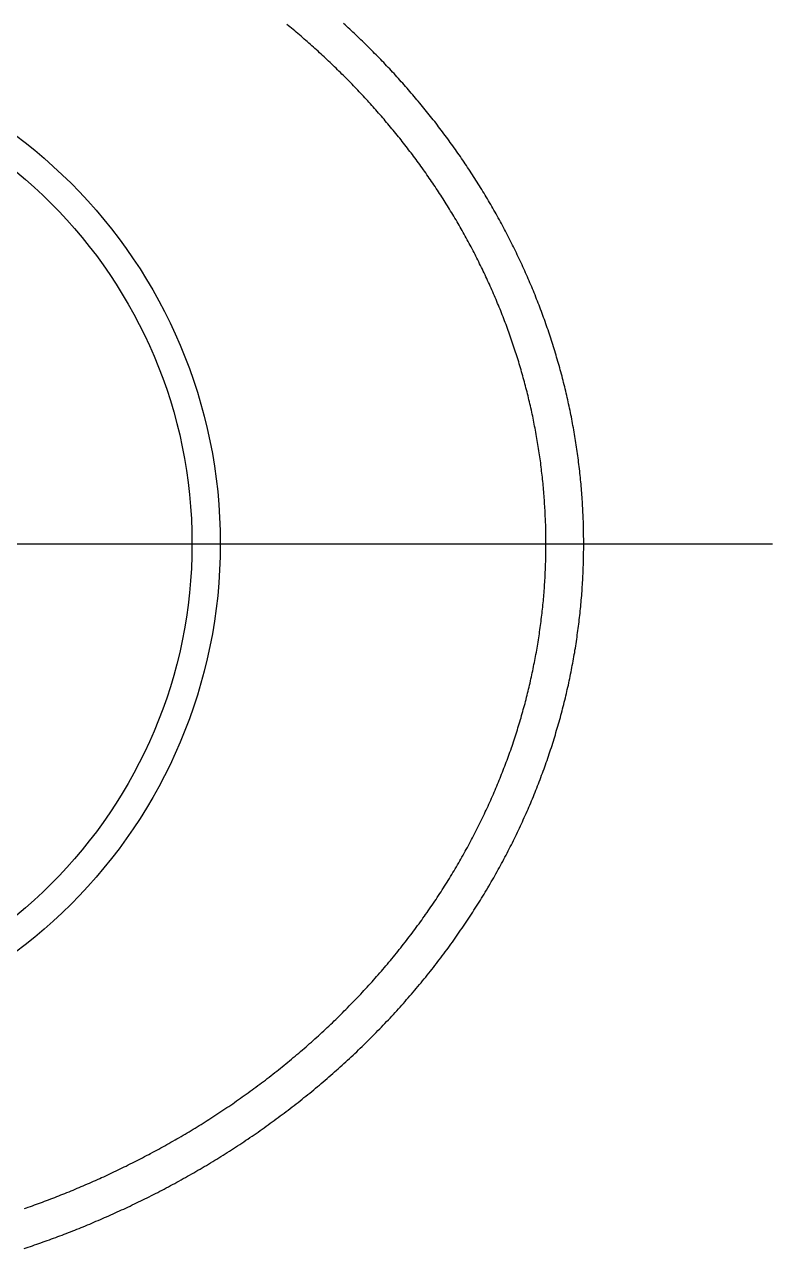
# Model space of a CAD drawing. Extents: x -38 to 65, y -26 to 27.
# Drawn here: x 57.43 to 65.35, y -7.47 to 5.5 of the extents above; entities that cross this region are included whole.
import ezdxf

# ---------------------------------------------------------------- set-up
doc = ezdxf.new("R2010")
doc.units = 0
doc.linetypes.add('CENTER', pattern=[50.8, 31.75, -6.35, 6.35, -6.35])
doc.layers.get('0').update_dxf_attribs({"linetype": 'CONTINUOUS'})
doc.layers.add('CENTER', color=1, linetype='CENTER')

msp = doc.modelspace()

# ---------------------------------------------------------------- linework, layer by layer
at = {"color": 7}
for points in [[(57.426, -7.466, 0), (57.448, -7.459, 0), (57.47, -7.451, 0), (57.492, -7.444, 0), (57.514, -7.436, 0), (57.537, -7.428, 0), (57.559, -7.421, 0), (57.581, -7.413, 0), (57.604, -7.405, 0), (57.626, -7.397, 0), (57.648, -7.389, 0), (57.671, -7.381, 0), (57.693, -7.373, 0), (57.715, -7.365, 0), (57.738, -7.357, 0), (57.76, -7.348, 0), (57.783, -7.34, 0), (57.805, -7.332, 0), (57.827, -7.323, 0), (57.85, -7.315, 0), (57.872, -7.306, 0), (57.895, -7.297, 0), (57.917, -7.289, 0), (57.94, -7.28, 0), (57.962, -7.271, 0), (57.985, -7.262, 0), (58.007, -7.253, 0), (58.03, -7.244, 0), (58.052, -7.235, 0), (58.075, -7.225, 0), (58.097, -7.216, 0), (58.12, -7.207, 0), (58.142, -7.197, 0), (58.165, -7.188, 0), (58.187, -7.178, 0), (58.21, -7.169, 0), (58.233, -7.159, 0), (58.255, -7.149, 0), (58.278, -7.139, 0), (58.3, -7.129, 0), (58.323, -7.119, 0), (58.345, -7.109, 0), (58.368, -7.099, 0), (58.391, -7.089, 0), (58.413, -7.079, 0), (58.436, -7.068, 0), (58.458, -7.058, 0), (58.481, -7.048, 0), (58.503, -7.037, 0), (58.526, -7.027, 0), (58.549, -7.016, 0), (58.571, -7.005, 0), (58.594, -6.994, 0), (58.616, -6.983, 0), (58.639, -6.972, 0), (58.661, -6.961, 0), (58.684, -6.95, 0), (58.706, -6.939, 0), (58.729, -6.928, 0), (58.752, -6.917, 0), (58.774, -6.905, 0), (58.797, -6.894, 0), (58.819, -6.882, 0), (58.842, -6.871, 0), (58.864, -6.859, 0), (58.887, -6.847, 0), (58.909, -6.836, 0), (58.932, -6.824, 0), (58.954, -6.812, 0), (58.977, -6.8, 0), (58.999, -6.788, 0), (59.022, -6.776, 0), (59.044, -6.763, 0), (59.066, -6.751, 0), (59.089, -6.739, 0), (59.111, -6.726, 0), (59.134, -6.714, 0), (59.156, -6.701, 0), (59.178, -6.689, 0), (59.201, -6.676, 0), (59.223, -6.663, 0), (59.245, -6.65, 0), (59.267, -6.637, 0), (59.29, -6.624, 0), (59.312, -6.611, 0), (59.334, -6.598, 0), (59.356, -6.585, 0), (59.379, -6.572, 0), (59.401, -6.558, 0), (59.423, -6.545, 0), (59.445, -6.531, 0), (59.467, -6.518, 0), (59.489, -6.504, 0), (59.511, -6.491, 0), (59.534, -6.477, 0), (59.556, -6.463, 0), (59.578, -6.449, 0), (59.6, -6.435, 0), (59.621, -6.421, 0), (59.644, -6.407, 0), (59.665, -6.393, 0), (59.687, -6.378, 0), (59.709, -6.364, 0), (59.731, -6.349, 0), (59.753, -6.335, 0), (59.775, -6.32, 0), (59.796, -6.306, 0), (59.818, -6.291, 0), (59.84, -6.276, 0), (59.861, -6.261, 0), (59.883, -6.246, 0), (59.904, -6.232, 0), (59.926, -6.216, 0), (59.947, -6.201, 0), (59.969, -6.186, 0), (59.99, -6.171, 0), (60.012, -6.156, 0), (60.033, -6.14, 0), (60.054, -6.125, 0), (60.076, -6.109, 0), (60.097, -6.094, 0), (60.118, -6.078, 0), (60.139, -6.062, 0), (60.16, -6.046, 0), (60.182, -6.031, 0), (60.203, -6.015, 0), (60.224, -5.999, 0), (60.245, -5.983, 0), (60.266, -5.966, 0), (60.286, -5.95, 0), (60.307, -5.934, 0), (60.328, -5.918, 0), (60.349, -5.901, 0), (60.37, -5.885, 0), (60.39, -5.868, 0), (60.411, -5.852, 0), (60.431, -5.835, 0), (60.452, -5.819, 0), (60.473, -5.802, 0), (60.493, -5.785, 0), (60.513, -5.768, 0), (60.534, -5.751, 0), (60.554, -5.734, 0), (60.574, -5.717, 0), (60.594, -5.7, 0), (60.615, -5.683, 0), (60.635, -5.665, 0), (60.655, -5.648, 0), (60.675, -5.631, 0), (60.695, -5.613, 0), (60.715, -5.596, 0), (60.734, -5.578, 0), (60.754, -5.561, 0), (60.774, -5.543, 0), (60.794, -5.525, 0), (60.813, -5.507, 0), (60.833, -5.489, 0), (60.852, -5.471, 0), (60.872, -5.453, 0), (60.891, -5.435, 0), (60.91, -5.417, 0), (60.93, -5.399, 0), (60.949, -5.381, 0), (60.968, -5.363, 0), (60.987, -5.344, 0), (61.006, -5.326, 0), (61.025, -5.308, 0), (61.044, -5.289, 0), (61.063, -5.27, 0), (61.081, -5.252, 0), (61.1, -5.233, 0), (61.119, -5.214, 0), (61.137, -5.196, 0), (61.156, -5.177, 0), (61.174, -5.158, 0), (61.193, -5.139, 0), (61.211, -5.12, 0), (61.229, -5.101, 0), (61.248, -5.082, 0), (61.266, -5.063, 0), (61.284, -5.044, 0), (61.302, -5.025, 0), (61.32, -5.005, 0), (61.337, -4.986, 0), (61.355, -4.967, 0), (61.373, -4.947, 0), (61.391, -4.928, 0), (61.408, -4.908, 0), (61.426, -4.889, 0), (61.443, -4.869, 0), (61.461, -4.849, 0), (61.478, -4.83, 0), (61.495, -4.81, 0), (61.512, -4.79, 0), (61.529, -4.77, 0), (61.546, -4.75, 0), (61.563, -4.731, 0), (61.58, -4.711, 0), (61.597, -4.691, 0), (61.614, -4.671, 0), (61.63, -4.65, 0), (61.647, -4.63, 0), (61.663, -4.61, 0), (61.68, -4.59, 0), (61.696, -4.57, 0), (61.712, -4.55, 0), (61.729, -4.529, 0), (61.745, -4.509, 0), (61.761, -4.488, 0), (61.777, -4.468, 0), (61.793, -4.448, 0), (61.809, -4.427, 0), (61.824, -4.407, 0), (61.84, -4.386, 0), (61.855, -4.365, 0), (61.871, -4.345, 0), (61.886, -4.324, 0), (61.902, -4.303, 0), (61.917, -4.283, 0), (61.932, -4.262, 0), (61.947, -4.241, 0), (61.962, -4.22, 0), (61.977, -4.199, 0), (61.992, -4.178, 0), (62.007, -4.157, 0), (62.021, -4.137, 0), (62.036, -4.116, 0), (62.05, -4.095, 0), (62.065, -4.074, 0), (62.079, -4.052, 0), (62.094, -4.031, 0), (62.108, -4.01, 0), (62.122, -3.989, 0), (62.136, -3.968, 0), (62.15, -3.947, 0), (62.164, -3.925, 0), (62.178, -3.904, 0), (62.191, -3.883, 0), (62.205, -3.862, 0), (62.218, -3.84, 0), (62.232, -3.819, 0), (62.245, -3.798, 0), (62.259, -3.776, 0), (62.272, -3.755, 0), (62.285, -3.733, 0), (62.298, -3.712, 0), (62.311, -3.69, 0), (62.324, -3.669, 0), (62.337, -3.647, 0), (62.349, -3.626, 0), (62.362, -3.604, 0), (62.375, -3.582, 0), (62.387, -3.561, 0), (62.4, -3.539, 0), (62.412, -3.517, 0), (62.424, -3.496, 0), (62.436, -3.474, 0), (62.448, -3.452, 0), (62.46, -3.43, 0), (62.472, -3.408, 0), (62.484, -3.387, 0), (62.496, -3.365, 0), (62.508, -3.343, 0), (62.519, -3.321, 0), (62.531, -3.299, 0), (62.542, -3.277, 0), (62.553, -3.255, 0), (62.565, -3.233, 0), (62.576, -3.211, 0), (62.587, -3.189, 0), (62.598, -3.167, 0), (62.609, -3.145, 0), (62.62, -3.123, 0), (62.631, -3.101, 0), (62.641, -3.079, 0), (62.652, -3.057, 0), (62.663, -3.035, 0), (62.673, -3.013, 0), (62.683, -2.99, 0), (62.694, -2.968, 0), (62.704, -2.946, 0), (62.714, -2.924, 0), (62.724, -2.902, 0), (62.734, -2.879, 0), (62.744, -2.857, 0), (62.754, -2.835, 0), (62.764, -2.812, 0), (62.773, -2.79, 0), (62.783, -2.768, 0), (62.792, -2.745, 0), (62.802, -2.723, 0), (62.811, -2.701, 0), (62.82, -2.678, 0), (62.829, -2.656, 0), (62.838, -2.633, 0), (62.847, -2.611, 0), (62.856, -2.588, 0), (62.865, -2.566, 0), (62.874, -2.544, 0), (62.883, -2.521, 0), (62.891, -2.499, 0), (62.9, -2.476, 0), (62.908, -2.453, 0), (62.916, -2.431, 0), (62.925, -2.408, 0), (62.933, -2.386, 0), (62.941, -2.363, 0), (62.949, -2.341, 0), (62.957, -2.318, 0), (62.965, -2.295, 0), (62.973, -2.273, 0), (62.98, -2.25, 0), (62.988, -2.227, 0), (62.996, -2.205, 0), (63.003, -2.182, 0), (63.011, -2.159, 0), (63.018, -2.137, 0), (63.025, -2.114, 0), (63.032, -2.091, 0), (63.039, -2.068, 0), (63.046, -2.046, 0), (63.053, -2.023, 0), (63.06, -2, 0), (63.067, -1.977, 0), (63.074, -1.954, 0), (63.08, -1.932, 0), (63.087, -1.909, 0), (63.093, -1.886, 0), (63.1, -1.863, 0), (63.106, -1.84, 0), (63.112, -1.817, 0), (63.118, -1.795, 0), (63.124, -1.772, 0), (63.13, -1.749, 0), (63.136, -1.726, 0), (63.142, -1.703, 0), (63.148, -1.68, 0), (63.153, -1.657, 0), (63.159, -1.634, 0), (63.164, -1.611, 0), (63.17, -1.588, 0), (63.175, -1.565, 0), (63.18, -1.543, 0), (63.185, -1.52, 0), (63.191, -1.497, 0), (63.196, -1.474, 0), (63.201, -1.451, 0), (63.205, -1.428, 0), (63.21, -1.405, 0), (63.215, -1.382, 0), (63.219, -1.359, 0), (63.224, -1.336, 0), (63.229, -1.313, 0), (63.233, -1.29, 0), (63.237, -1.267, 0), (63.242, -1.244, 0), (63.246, -1.221, 0), (63.25, -1.197, 0), (63.254, -1.174, 0), (63.258, -1.151, 0), (63.261, -1.128, 0), (63.265, -1.105, 0), (63.269, -1.082, 0), (63.273, -1.059, 0), (63.276, -1.036, 0), (63.279, -1.013, 0), (63.283, -0.99, 0), (63.286, -0.967, 0), (63.289, -0.944, 0), (63.292, -0.921, 0), (63.295, -0.897, 0), (63.298, -0.874, 0), (63.301, -0.851, 0), (63.304, -0.828, 0), (63.307, -0.805, 0), (63.31, -0.782, 0), (63.312, -0.759, 0), (63.315, -0.736, 0), (63.317, -0.712, 0), (63.319, -0.689, 0), (63.322, -0.666, 0), (63.324, -0.643, 0), (63.326, -0.62, 0), (63.328, -0.597, 0), (63.33, -0.574, 0), (63.332, -0.55, 0), (63.334, -0.527, 0), (63.336, -0.504, 0), (63.337, -0.481, 0), (63.339, -0.458, 0), (63.34, -0.435, 0), (63.342, -0.411, 0), (63.343, -0.388, 0), (63.344, -0.365, 0), (63.346, -0.342, 0), (63.347, -0.319, 0), (63.348, -0.296, 0), (63.349, -0.272, 0), (63.349, -0.249, 0), (63.35, -0.226, 0), (63.351, -0.203, 0), (63.352, -0.18, 0), (63.352, -0.156, 0), (63.353, -0.133, 0), (63.353, -0.11, 0), (63.353, -0.087, 0), (63.354, -0.064, 0), (63.354, -0.04, 0), (63.354, -0.017, 0), (63.354, 0.006, 0), (63.354, 0.029, 0), (63.354, 0.052, 0), (63.353, 0.075, 0), (63.353, 0.099, 0), (63.353, 0.122, 0), (63.352, 0.145, 0), (63.352, 0.168, 0), (63.351, 0.191, 0), (63.351, 0.215, 0), (63.35, 0.238, 0), (63.349, 0.261, 0), (63.348, 0.284, 0), (63.347, 0.307, 0), (63.346, 0.33, 0), (63.345, 0.354, 0), (63.344, 0.377, 0), (63.342, 0.4, 0), (63.341, 0.423, 0), (63.34, 0.446, 0), (63.338, 0.469, 0), (63.336, 0.492, 0), (63.335, 0.516, 0), (63.333, 0.539, 0), (63.331, 0.562, 0), (63.329, 0.585, 0), (63.327, 0.608, 0), (63.325, 0.631, 0), (63.323, 0.654, 0), (63.321, 0.677, 0), (63.318, 0.7, 0), (63.316, 0.723, 0), (63.313, 0.747, 0), (63.311, 0.77, 0), (63.308, 0.793, 0), (63.306, 0.816, 0), (63.303, 0.839, 0), (63.3, 0.862, 0), (63.297, 0.885, 0), (63.294, 0.908, 0), (63.291, 0.931, 0), (63.288, 0.954, 0), (63.285, 0.977, 0), (63.281, 1, 0), (63.278, 1.023, 0), (63.275, 1.046, 0), (63.271, 1.069, 0), (63.267, 1.092, 0), (63.264, 1.115, 0), (63.26, 1.137, 0), (63.256, 1.16, 0), (63.252, 1.183, 0), (63.248, 1.206, 0), (63.244, 1.229, 0), (63.24, 1.252, 0), (63.236, 1.275, 0), (63.231, 1.298, 0), (63.227, 1.32, 0), (63.223, 1.343, 0), (63.218, 1.366, 0), (63.213, 1.389, 0), (63.209, 1.412, 0), (63.204, 1.434, 0), (63.199, 1.457, 0), (63.194, 1.48, 0), (63.189, 1.503, 0), (63.184, 1.525, 0), (63.179, 1.548, 0), (63.174, 1.571, 0), (63.169, 1.593, 0), (63.163, 1.616, 0), (63.158, 1.639, 0), (63.152, 1.661, 0), (63.147, 1.684, 0), (63.141, 1.706, 0), (63.135, 1.729, 0), (63.13, 1.751, 0), (63.124, 1.774, 0), (63.118, 1.796, 0), (63.112, 1.819, 0), (63.105, 1.841, 0), (63.099, 1.864, 0), (63.093, 1.886, 0), (63.087, 1.909, 0), (63.08, 1.931, 0), (63.074, 1.953, 0), (63.067, 1.976, 0), (63.061, 1.998, 0), (63.054, 2.02, 0), (63.047, 2.042, 0), (63.041, 2.065, 0), (63.034, 2.087, 0), (63.027, 2.109, 0), (63.02, 2.131, 0), (63.013, 2.153, 0), (63.005, 2.176, 0), (62.998, 2.198, 0), (62.991, 2.22, 0), (62.983, 2.242, 0), (62.976, 2.264, 0), (62.968, 2.286, 0), (62.961, 2.308, 0), (62.953, 2.33, 0), (62.945, 2.352, 0), (62.937, 2.374, 0), (62.929, 2.396, 0), (62.922, 2.418, 0), (62.913, 2.439, 0), (62.905, 2.461, 0), (62.897, 2.483, 0), (62.889, 2.505, 0), (62.88, 2.526, 0), (62.872, 2.548, 0), (62.864, 2.57, 0), (62.855, 2.591, 0), (62.847, 2.613, 0), (62.838, 2.635, 0), (62.829, 2.656, 0), (62.82, 2.678, 0), (62.812, 2.699, 0), (62.803, 2.721, 0), (62.794, 2.742, 0), (62.784, 2.764, 0), (62.775, 2.785, 0), (62.766, 2.806, 0), (62.757, 2.828, 0), (62.748, 2.849, 0), (62.738, 2.87, 0), (62.729, 2.891, 0), (62.719, 2.913, 0), (62.709, 2.934, 0), (62.7, 2.955, 0), (62.69, 2.976, 0), (62.68, 2.997, 0), (62.67, 3.018, 0), (62.66, 3.039, 0), (62.65, 3.06, 0), (62.64, 3.081, 0), (62.63, 3.102, 0), (62.62, 3.123, 0), (62.61, 3.144, 0), (62.599, 3.164, 0), (62.589, 3.185, 0), (62.579, 3.206, 0), (62.568, 3.227, 0), (62.557, 3.247, 0), (62.547, 3.268, 0), (62.536, 3.289, 0), (62.526, 3.309, 0), (62.515, 3.33, 0), (62.504, 3.35, 0), (62.493, 3.371, 0), (62.482, 3.391, 0), (62.471, 3.411, 0), (62.46, 3.432, 0), (62.448, 3.452, 0), (62.437, 3.472, 0), (62.426, 3.493, 0), (62.414, 3.513, 0), (62.403, 3.533, 0), (62.392, 3.553, 0), (62.38, 3.573, 0), (62.368, 3.593, 0), (62.357, 3.613, 0), (62.345, 3.633, 0), (62.333, 3.653, 0), (62.321, 3.673, 0), (62.309, 3.693, 0), (62.298, 3.713, 0), (62.286, 3.732, 0), (62.273, 3.752, 0), (62.261, 3.772, 0), (62.249, 3.791, 0), (62.237, 3.811, 0), (62.225, 3.83, 0), (62.212, 3.85, 0), (62.2, 3.869, 0), (62.187, 3.889, 0), (62.175, 3.908, 0), (62.162, 3.928, 0), (62.15, 3.947, 0), (62.137, 3.966, 0), (62.124, 3.986, 0), (62.111, 4.005, 0), (62.099, 4.024, 0), (62.086, 4.043, 0), (62.073, 4.062, 0), (62.06, 4.081, 0), (62.047, 4.1, 0), (62.034, 4.119, 0), (62.02, 4.138, 0), (62.007, 4.157, 0), (61.994, 4.176, 0), (61.981, 4.194, 0), (61.967, 4.213, 0), (61.954, 4.232, 0), (61.94, 4.25, 0), (61.927, 4.269, 0), (61.913, 4.288, 0), (61.9, 4.306, 0), (61.886, 4.325, 0), (61.872, 4.343, 0), (61.858, 4.362, 0), (61.844, 4.38, 0), (61.831, 4.398, 0), (61.817, 4.416, 0), (61.803, 4.435, 0), (61.789, 4.453, 0), (61.775, 4.471, 0), (61.76, 4.489, 0), (61.746, 4.507, 0), (61.732, 4.525, 0), (61.718, 4.543, 0), (61.703, 4.561, 0), (61.689, 4.579, 0), (61.674, 4.597, 0), (61.66, 4.615, 0), (61.645, 4.632, 0), (61.631, 4.65, 0), (61.616, 4.668, 0), (61.601, 4.686, 0), (61.587, 4.703, 0), (61.572, 4.721, 0), (61.557, 4.738, 0), (61.542, 4.756, 0), (61.527, 4.773, 0), (61.512, 4.79, 0), (61.497, 4.808, 0), (61.482, 4.825, 0), (61.467, 4.842, 0), (61.452, 4.86, 0), (61.437, 4.877, 0), (61.421, 4.894, 0), (61.406, 4.911, 0), (61.391, 4.928, 0), (61.375, 4.945, 0), (61.36, 4.962, 0), (61.344, 4.979, 0), (61.329, 4.996, 0), (61.313, 5.012, 0), (61.298, 5.029, 0), (61.282, 5.046, 0), (61.266, 5.063, 0), (61.25, 5.079, 0), (61.235, 5.096, 0), (61.219, 5.112, 0), (61.203, 5.129, 0), (61.187, 5.145, 0), (61.171, 5.162, 0), (61.155, 5.178, 0), (61.139, 5.194, 0), (61.123, 5.211, 0), (61.106, 5.227, 0), (61.09, 5.243, 0), (61.074, 5.259, 0), (61.058, 5.275, 0), (61.041, 5.292, 0), (61.025, 5.308, 0), (61.009, 5.323, 0), (60.992, 5.339, 0), (60.976, 5.355, 0), (60.959, 5.371, 0), (60.943, 5.387, 0), (60.926, 5.403, 0), (60.909, 5.418, 0), (60.892, 5.434, 0), (60.876, 5.45, 0), (60.859, 5.465, 0), (60.842, 5.481, 0), (60.825, 5.496, 0), (60.808, 5.512, 0)], [(57.428, -7.043, 0), (57.449, -7.036, 0), (57.47, -7.028, 0), (57.492, -7.02, 0), (57.513, -7.013, 0), (57.535, -7.005, 0), (57.556, -6.997, 0), (57.578, -6.989, 0), (57.599, -6.982, 0), (57.621, -6.974, 0), (57.642, -6.966, 0), (57.664, -6.957, 0), (57.685, -6.949, 0), (57.707, -6.941, 0), (57.728, -6.933, 0), (57.75, -6.924, 0), (57.771, -6.916, 0), (57.793, -6.908, 0), (57.815, -6.899, 0), (57.836, -6.89, 0), (57.858, -6.882, 0), (57.879, -6.873, 0), (57.901, -6.864, 0), (57.923, -6.855, 0), (57.944, -6.847, 0), (57.966, -6.838, 0), (57.987, -6.828, 0), (58.009, -6.819, 0), (58.031, -6.81, 0), (58.052, -6.801, 0), (58.074, -6.792, 0), (58.096, -6.782, 0), (58.117, -6.773, 0), (58.139, -6.763, 0), (58.161, -6.754, 0), (58.182, -6.744, 0), (58.204, -6.734, 0), (58.226, -6.725, 0), (58.247, -6.715, 0), (58.269, -6.705, 0), (58.291, -6.695, 0), (58.312, -6.685, 0), (58.334, -6.675, 0), (58.356, -6.665, 0), (58.377, -6.654, 0), (58.399, -6.644, 0), (58.421, -6.634, 0), (58.442, -6.623, 0), (58.464, -6.613, 0), (58.486, -6.602, 0), (58.507, -6.592, 0), (58.529, -6.581, 0), (58.55, -6.57, 0), (58.572, -6.559, 0), (58.594, -6.548, 0), (58.615, -6.537, 0), (58.637, -6.526, 0), (58.658, -6.515, 0), (58.68, -6.504, 0), (58.702, -6.493, 0), (58.723, -6.482, 0), (58.745, -6.47, 0), (58.766, -6.459, 0), (58.788, -6.447, 0), (58.809, -6.436, 0), (58.831, -6.424, 0), (58.852, -6.412, 0), (58.874, -6.401, 0), (58.895, -6.389, 0), (58.917, -6.377, 0), (58.938, -6.365, 0), (58.959, -6.353, 0), (58.981, -6.341, 0), (59.002, -6.329, 0), (59.024, -6.316, 0), (59.045, -6.304, 0), (59.066, -6.292, 0), (59.088, -6.279, 0), (59.109, -6.267, 0), (59.13, -6.254, 0), (59.152, -6.242, 0), (59.173, -6.229, 0), (59.194, -6.216, 0), (59.215, -6.203, 0), (59.236, -6.19, 0), (59.258, -6.177, 0), (59.279, -6.164, 0), (59.3, -6.151, 0), (59.321, -6.138, 0), (59.342, -6.125, 0), (59.363, -6.111, 0), (59.384, -6.098, 0), (59.405, -6.084, 0), (59.426, -6.071, 0), (59.447, -6.057, 0), (59.468, -6.044, 0), (59.489, -6.03, 0), (59.51, -6.016, 0), (59.531, -6.002, 0), (59.552, -5.988, 0), (59.572, -5.974, 0), (59.593, -5.96, 0), (59.614, -5.946, 0), (59.635, -5.932, 0), (59.655, -5.918, 0), (59.676, -5.903, 0), (59.696, -5.889, 0), (59.717, -5.874, 0), (59.737, -5.86, 0), (59.758, -5.845, 0), (59.779, -5.831, 0), (59.799, -5.816, 0), (59.819, -5.801, 0), (59.84, -5.786, 0), (59.86, -5.771, 0), (59.88, -5.756, 0), (59.901, -5.741, 0), (59.921, -5.726, 0), (59.941, -5.711, 0), (59.961, -5.696, 0), (59.981, -5.681, 0), (60.001, -5.665, 0), (60.021, -5.65, 0), (60.041, -5.634, 0), (60.061, -5.619, 0), (60.081, -5.603, 0), (60.101, -5.588, 0), (60.12, -5.572, 0), (60.14, -5.556, 0), (60.16, -5.54, 0), (60.18, -5.525, 0), (60.199, -5.509, 0), (60.219, -5.493, 0), (60.238, -5.477, 0), (60.258, -5.46, 0), (60.277, -5.444, 0), (60.297, -5.428, 0), (60.316, -5.412, 0), (60.335, -5.395, 0), (60.354, -5.379, 0), (60.373, -5.362, 0), (60.393, -5.346, 0), (60.412, -5.329, 0), (60.431, -5.313, 0), (60.45, -5.296, 0), (60.469, -5.279, 0), (60.487, -5.262, 0), (60.506, -5.246, 0), (60.525, -5.229, 0), (60.544, -5.212, 0), (60.562, -5.195, 0), (60.581, -5.177, 0), (60.599, -5.16, 0), (60.618, -5.143, 0), (60.636, -5.126, 0), (60.655, -5.109, 0), (60.673, -5.091, 0), (60.691, -5.074, 0), (60.709, -5.056, 0), (60.728, -5.039, 0), (60.746, -5.021, 0), (60.764, -5.004, 0), (60.782, -4.986, 0), (60.8, -4.968, 0), (60.817, -4.95, 0), (60.835, -4.933, 0), (60.853, -4.915, 0), (60.87, -4.897, 0), (60.888, -4.879, 0), (60.906, -4.861, 0), (60.923, -4.843, 0), (60.94, -4.825, 0), (60.958, -4.806, 0), (60.975, -4.788, 0), (60.992, -4.77, 0), (61.009, -4.752, 0), (61.026, -4.733, 0), (61.043, -4.715, 0), (61.06, -4.696, 0), (61.077, -4.678, 0), (61.094, -4.659, 0), (61.111, -4.641, 0), (61.127, -4.622, 0), (61.144, -4.604, 0), (61.16, -4.585, 0), (61.177, -4.566, 0), (61.193, -4.547, 0), (61.21, -4.529, 0), (61.226, -4.51, 0), (61.242, -4.491, 0), (61.258, -4.472, 0), (61.274, -4.453, 0), (61.29, -4.434, 0), (61.306, -4.415, 0), (61.322, -4.396, 0), (61.338, -4.377, 0), (61.353, -4.357, 0), (61.369, -4.338, 0), (61.385, -4.319, 0), (61.4, -4.3, 0), (61.415, -4.28, 0), (61.431, -4.261, 0), (61.446, -4.242, 0), (61.461, -4.222, 0), (61.476, -4.203, 0), (61.491, -4.183, 0), (61.506, -4.164, 0), (61.521, -4.144, 0), (61.536, -4.125, 0), (61.551, -4.105, 0), (61.565, -4.085, 0), (61.58, -4.066, 0), (61.594, -4.046, 0), (61.609, -4.026, 0), (61.623, -4.007, 0), (61.637, -3.987, 0), (61.651, -3.967, 0), (61.666, -3.947, 0), (61.679, -3.927, 0), (61.694, -3.907, 0), (61.707, -3.888, 0), (61.721, -3.868, 0), (61.735, -3.848, 0), (61.748, -3.828, 0), (61.762, -3.808, 0), (61.776, -3.788, 0), (61.789, -3.768, 0), (61.802, -3.747, 0), (61.815, -3.727, 0), (61.829, -3.707, 0), (61.842, -3.687, 0), (61.855, -3.667, 0), (61.868, -3.647, 0), (61.88, -3.626, 0), (61.893, -3.606, 0), (61.906, -3.586, 0), (61.919, -3.566, 0), (61.931, -3.545, 0), (61.944, -3.525, 0), (61.956, -3.505, 0), (61.968, -3.484, 0), (61.98, -3.464, 0), (61.993, -3.443, 0), (62.005, -3.423, 0), (62.017, -3.402, 0), (62.029, -3.382, 0), (62.04, -3.361, 0), (62.052, -3.341, 0), (62.064, -3.32, 0), (62.075, -3.3, 0), (62.087, -3.279, 0), (62.098, -3.258, 0), (62.11, -3.238, 0), (62.121, -3.217, 0), (62.132, -3.196, 0), (62.143, -3.176, 0), (62.154, -3.155, 0), (62.165, -3.134, 0), (62.176, -3.114, 0), (62.187, -3.093, 0), (62.198, -3.072, 0), (62.209, -3.051, 0), (62.219, -3.03, 0), (62.23, -3.01, 0), (62.24, -2.989, 0), (62.251, -2.968, 0), (62.261, -2.947, 0), (62.271, -2.926, 0), (62.281, -2.905, 0), (62.291, -2.884, 0), (62.301, -2.863, 0), (62.311, -2.842, 0), (62.321, -2.821, 0), (62.331, -2.8, 0), (62.34, -2.779, 0), (62.35, -2.758, 0), (62.359, -2.737, 0), (62.369, -2.716, 0), (62.378, -2.695, 0), (62.387, -2.674, 0), (62.397, -2.653, 0), (62.406, -2.632, 0), (62.415, -2.611, 0), (62.424, -2.59, 0), (62.433, -2.569, 0), (62.441, -2.547, 0), (62.45, -2.526, 0), (62.459, -2.505, 0), (62.467, -2.484, 0), (62.476, -2.463, 0), (62.484, -2.441, 0), (62.493, -2.42, 0), (62.501, -2.399, 0), (62.509, -2.378, 0), (62.517, -2.356, 0), (62.525, -2.335, 0), (62.533, -2.314, 0), (62.541, -2.292, 0), (62.549, -2.271, 0), (62.557, -2.25, 0), (62.565, -2.228, 0), (62.572, -2.207, 0), (62.58, -2.186, 0), (62.587, -2.164, 0), (62.594, -2.143, 0), (62.602, -2.122, 0), (62.609, -2.1, 0), (62.616, -2.079, 0), (62.623, -2.057, 0), (62.63, -2.036, 0), (62.637, -2.014, 0), (62.644, -1.993, 0), (62.651, -1.972, 0), (62.657, -1.95, 0), (62.664, -1.929, 0), (62.67, -1.907, 0), (62.677, -1.886, 0), (62.683, -1.864, 0), (62.69, -1.843, 0), (62.696, -1.821, 0), (62.702, -1.8, 0), (62.708, -1.778, 0), (62.714, -1.756, 0), (62.72, -1.735, 0), (62.726, -1.713, 0), (62.732, -1.692, 0), (62.737, -1.67, 0), (62.743, -1.649, 0), (62.748, -1.627, 0), (62.754, -1.605, 0), (62.759, -1.584, 0), (62.765, -1.562, 0), (62.77, -1.54, 0), (62.775, -1.519, 0), (62.78, -1.497, 0), (62.785, -1.476, 0), (62.79, -1.454, 0), (62.795, -1.432, 0), (62.8, -1.411, 0), (62.805, -1.389, 0), (62.809, -1.367, 0), (62.814, -1.346, 0), (62.819, -1.324, 0), (62.823, -1.302, 0), (62.827, -1.281, 0), (62.831, -1.259, 0), (62.836, -1.237, 0), (62.84, -1.215, 0), (62.844, -1.194, 0), (62.848, -1.172, 0), (62.852, -1.15, 0), (62.856, -1.129, 0), (62.859, -1.107, 0), (62.863, -1.085, 0), (62.867, -1.063, 0), (62.87, -1.042, 0), (62.874, -1.02, 0), (62.877, -0.998, 0), (62.88, -0.976, 0), (62.884, -0.955, 0), (62.887, -0.933, 0), (62.89, -0.911, 0), (62.893, -0.889, 0), (62.896, -0.867, 0), (62.899, -0.846, 0), (62.902, -0.824, 0), (62.904, -0.802, 0), (62.907, -0.78, 0), (62.91, -0.758, 0), (62.912, -0.737, 0), (62.915, -0.715, 0), (62.917, -0.693, 0), (62.919, -0.671, 0), (62.922, -0.649, 0), (62.924, -0.628, 0), (62.926, -0.606, 0), (62.928, -0.584, 0), (62.93, -0.562, 0), (62.931, -0.54, 0), (62.933, -0.519, 0), (62.935, -0.497, 0), (62.937, -0.475, 0), (62.938, -0.453, 0), (62.94, -0.431, 0), (62.941, -0.409, 0), (62.942, -0.388, 0), (62.944, -0.366, 0), (62.945, -0.344, 0), (62.946, -0.322, 0), (62.947, -0.3, 0), (62.948, -0.278, 0), (62.949, -0.257, 0), (62.95, -0.235, 0), (62.95, -0.213, 0), (62.951, -0.191, 0), (62.952, -0.169, 0), (62.952, -0.147, 0), (62.953, -0.126, 0), (62.953, -0.104, 0), (62.953, -0.082, 0), (62.954, -0.06, 0), (62.954, -0.038, 0), (62.954, -0.016, 0), (62.954, 0.006, 0), (62.954, 0.027, 0), (62.954, 0.049, 0), (62.953, 0.071, 0), (62.953, 0.093, 0), (62.953, 0.115, 0), (62.953, 0.137, 0), (62.952, 0.158, 0), (62.951, 0.18, 0), (62.951, 0.202, 0), (62.95, 0.224, 0), (62.949, 0.246, 0), (62.948, 0.268, 0), (62.947, 0.289, 0), (62.947, 0.311, 0), (62.945, 0.333, 0), (62.944, 0.355, 0), (62.943, 0.377, 0), (62.942, 0.399, 0), (62.94, 0.42, 0), (62.939, 0.442, 0), (62.937, 0.464, 0), (62.936, 0.486, 0), (62.934, 0.508, 0), (62.932, 0.529, 0), (62.931, 0.551, 0), (62.929, 0.573, 0), (62.927, 0.595, 0), (62.925, 0.616, 0), (62.923, 0.638, 0), (62.92, 0.66, 0), (62.918, 0.682, 0), (62.916, 0.703, 0), (62.913, 0.725, 0), (62.911, 0.747, 0), (62.908, 0.769, 0), (62.906, 0.79, 0), (62.903, 0.812, 0), (62.9, 0.834, 0), (62.898, 0.855, 0), (62.895, 0.877, 0), (62.892, 0.899, 0), (62.889, 0.92, 0), (62.886, 0.942, 0), (62.882, 0.964, 0), (62.879, 0.985, 0), (62.876, 1.007, 0), (62.872, 1.029, 0), (62.869, 1.05, 0), (62.865, 1.072, 0), (62.862, 1.094, 0), (62.858, 1.115, 0), (62.854, 1.137, 0), (62.85, 1.158, 0), (62.846, 1.18, 0), (62.843, 1.201, 0), (62.838, 1.223, 0), (62.834, 1.244, 0), (62.83, 1.266, 0), (62.826, 1.288, 0), (62.822, 1.309, 0), (62.817, 1.33, 0), (62.813, 1.352, 0), (62.808, 1.373, 0), (62.803, 1.395, 0), (62.799, 1.416, 0), (62.794, 1.438, 0), (62.789, 1.459, 0), (62.784, 1.48, 0), (62.779, 1.502, 0), (62.774, 1.523, 0), (62.769, 1.544, 0), (62.764, 1.566, 0), (62.758, 1.587, 0), (62.753, 1.608, 0), (62.748, 1.63, 0), (62.742, 1.651, 0), (62.737, 1.672, 0), (62.731, 1.693, 0), (62.725, 1.715, 0), (62.72, 1.736, 0), (62.714, 1.757, 0), (62.708, 1.778, 0), (62.702, 1.799, 0), (62.696, 1.82, 0), (62.69, 1.841, 0), (62.684, 1.863, 0), (62.678, 1.884, 0), (62.671, 1.905, 0), (62.665, 1.926, 0), (62.658, 1.947, 0), (62.652, 1.968, 0), (62.645, 1.989, 0), (62.639, 2.01, 0), (62.632, 2.03, 0), (62.625, 2.051, 0), (62.618, 2.072, 0), (62.611, 2.093, 0), (62.604, 2.114, 0), (62.597, 2.135, 0), (62.59, 2.156, 0), (62.583, 2.176, 0), (62.576, 2.197, 0), (62.568, 2.218, 0), (62.561, 2.239, 0), (62.553, 2.259, 0), (62.546, 2.28, 0), (62.538, 2.3, 0), (62.531, 2.321, 0), (62.523, 2.342, 0), (62.515, 2.362, 0), (62.507, 2.383, 0), (62.499, 2.403, 0), (62.491, 2.424, 0), (62.483, 2.444, 0), (62.475, 2.465, 0), (62.467, 2.485, 0), (62.459, 2.505, 0), (62.45, 2.526, 0), (62.442, 2.546, 0), (62.434, 2.566, 0), (62.425, 2.587, 0), (62.416, 2.607, 0), (62.408, 2.627, 0), (62.399, 2.647, 0), (62.39, 2.667, 0), (62.381, 2.688, 0), (62.373, 2.708, 0), (62.364, 2.728, 0), (62.355, 2.748, 0), (62.345, 2.768, 0), (62.336, 2.788, 0), (62.327, 2.808, 0), (62.318, 2.828, 0), (62.309, 2.848, 0), (62.299, 2.868, 0), (62.29, 2.887, 0), (62.28, 2.907, 0), (62.27, 2.927, 0), (62.261, 2.947, 0), (62.251, 2.966, 0), (62.241, 2.986, 0), (62.232, 3.006, 0), (62.222, 3.025, 0), (62.212, 3.045, 0), (62.202, 3.065, 0), (62.192, 3.084, 0), (62.181, 3.104, 0), (62.171, 3.123, 0), (62.161, 3.143, 0), (62.151, 3.162, 0), (62.14, 3.181, 0), (62.13, 3.201, 0), (62.12, 3.22, 0), (62.109, 3.239, 0), (62.098, 3.258, 0), (62.088, 3.278, 0), (62.077, 3.297, 0), (62.066, 3.316, 0), (62.055, 3.335, 0), (62.045, 3.354, 0), (62.034, 3.373, 0), (62.023, 3.392, 0), (62.012, 3.411, 0), (62.001, 3.43, 0), (61.989, 3.449, 0), (61.978, 3.468, 0), (61.967, 3.486, 0), (61.956, 3.505, 0), (61.944, 3.524, 0), (61.933, 3.543, 0), (61.921, 3.561, 0), (61.91, 3.58, 0), (61.898, 3.599, 0), (61.886, 3.617, 0), (61.875, 3.636, 0), (61.863, 3.654, 0), (61.851, 3.673, 0), (61.839, 3.691, 0), (61.827, 3.709, 0), (61.815, 3.728, 0), (61.803, 3.746, 0), (61.791, 3.764, 0), (61.779, 3.782, 0), (61.767, 3.801, 0), (61.755, 3.819, 0), (61.742, 3.837, 0), (61.73, 3.855, 0), (61.718, 3.873, 0), (61.705, 3.891, 0), (61.693, 3.909, 0), (61.68, 3.927, 0), (61.667, 3.945, 0), (61.655, 3.962, 0), (61.642, 3.98, 0), (61.629, 3.998, 0), (61.617, 4.016, 0), (61.604, 4.033, 0), (61.591, 4.051, 0), (61.578, 4.069, 0), (61.565, 4.086, 0), (61.552, 4.104, 0), (61.539, 4.121, 0), (61.526, 4.139, 0), (61.512, 4.156, 0), (61.499, 4.173, 0), (61.486, 4.191, 0), (61.472, 4.208, 0), (61.459, 4.225, 0), (61.446, 4.242, 0), (61.432, 4.26, 0), (61.419, 4.277, 0), (61.405, 4.294, 0), (61.391, 4.311, 0), (61.377, 4.328, 0), (61.364, 4.345, 0), (61.35, 4.362, 0), (61.336, 4.379, 0), (61.322, 4.395, 0), (61.308, 4.412, 0), (61.294, 4.429, 0), (61.28, 4.446, 0), (61.266, 4.462, 0), (61.252, 4.479, 0), (61.238, 4.496, 0), (61.224, 4.512, 0), (61.21, 4.529, 0), (61.195, 4.545, 0), (61.181, 4.562, 0), (61.167, 4.578, 0), (61.152, 4.595, 0), (61.138, 4.611, 0), (61.123, 4.627, 0), (61.109, 4.643, 0), (61.094, 4.66, 0), (61.079, 4.676, 0), (61.065, 4.692, 0), (61.05, 4.708, 0), (61.035, 4.724, 0), (61.02, 4.74, 0), (61.005, 4.756, 0), (60.99, 4.772, 0), (60.975, 4.788, 0), (60.96, 4.804, 0), (60.945, 4.819, 0), (60.93, 4.835, 0), (60.915, 4.851, 0), (60.9, 4.867, 0), (60.885, 4.882, 0), (60.869, 4.898, 0), (60.854, 4.913, 0), (60.839, 4.929, 0), (60.823, 4.944, 0), (60.808, 4.96, 0), (60.792, 4.975, 0), (60.777, 4.991, 0), (60.761, 5.006, 0), (60.746, 5.021, 0), (60.73, 5.036, 0), (60.714, 5.052, 0), (60.699, 5.067, 0), (60.683, 5.082, 0), (60.667, 5.097, 0), (60.651, 5.112, 0), (60.635, 5.127, 0), (60.619, 5.142, 0), (60.603, 5.157, 0), (60.587, 5.172, 0), (60.571, 5.186, 0), (60.555, 5.201, 0), (60.539, 5.216, 0), (60.523, 5.231, 0), (60.507, 5.245, 0), (60.49, 5.26, 0), (60.474, 5.274, 0), (60.458, 5.289, 0), (60.441, 5.303, 0), (60.425, 5.318, 0), (60.409, 5.332, 0), (60.392, 5.346, 0), (60.376, 5.361, 0), (60.359, 5.375, 0), (60.342, 5.389, 0), (60.326, 5.403, 0), (60.309, 5.417, 0), (60.292, 5.432, 0), (60.276, 5.446, 0), (60.259, 5.46, 0), (60.242, 5.474, 0), (60.225, 5.487, 0), (60.208, 5.501, 0)]]:
    msp.add_polyline3d(points, dxfattribs=at)
at = {"color": 7, "linetype": 'CONTINUOUS'}
for radius in [5.4, 5.1]:
    msp.add_circle((54.104, 0), radius, dxfattribs=at)
at = {"layer": 'CENTER', "color": 1, "linetype": 'CENTER'}
msp.add_line((42.854, 0), (65.354, 0), dxfattribs=at)

doc.saveas('drawing.dxf')
